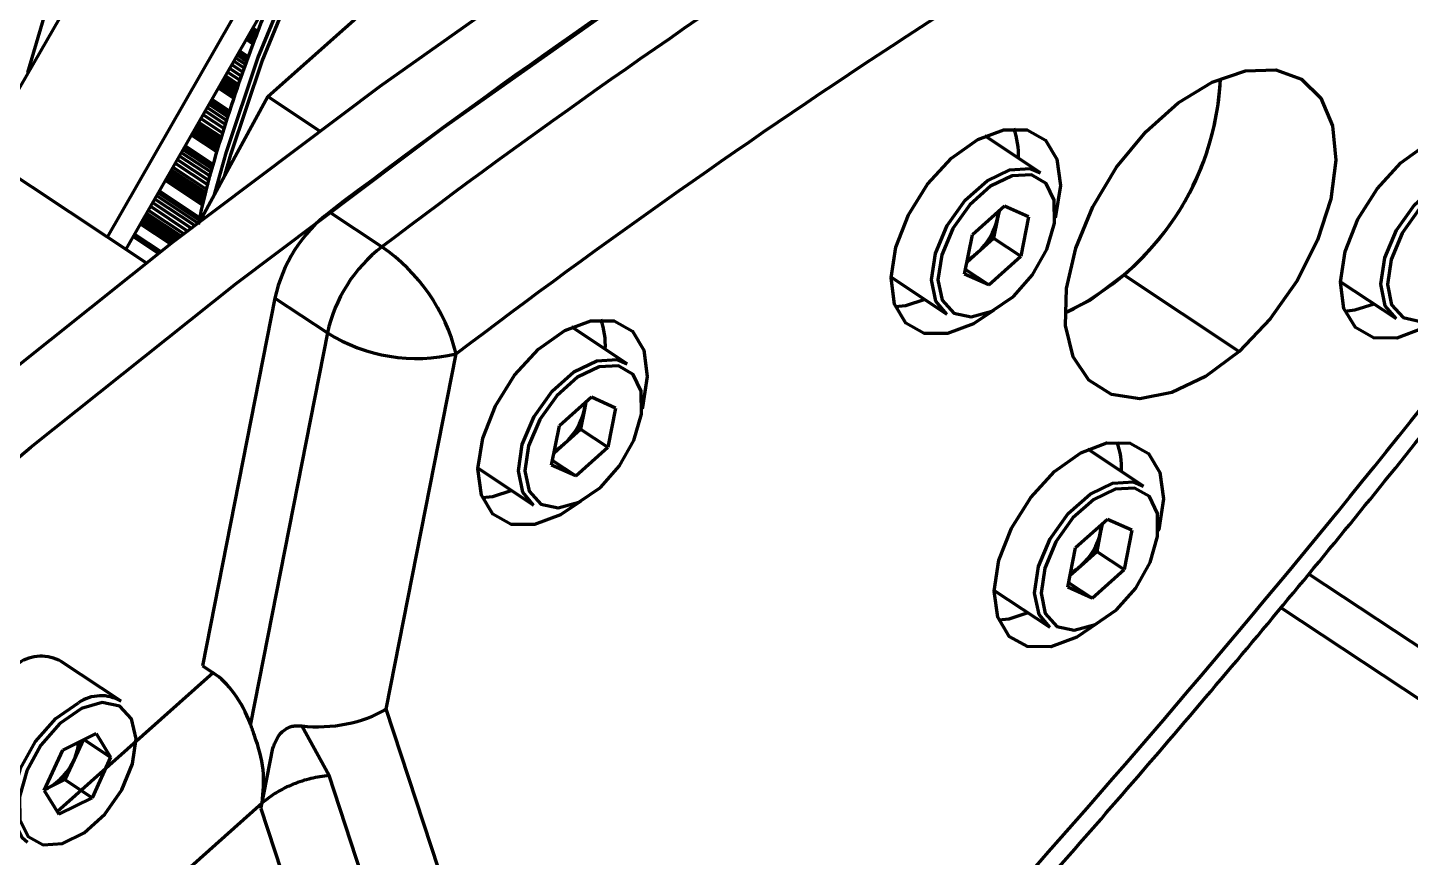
# Model space of a CAD drawing. Header units: millimetres. Extents: x -419 to 9215, y 1224 to 3301.
# Drawn here: x 373.09 to 422.93, y 1511.39 to 1541.32 of the extents above; entities that cross this region are included whole.
import ezdxf

# ---------------------------------------------------------------- set-up
doc = ezdxf.new("R2010")
doc.units = ezdxf.units.MM
doc.layers.add('0.7mm', color=7, linetype='Continuous', lineweight=70)

msp = doc.modelspace()

# ---------------------------------------------------------------- linework, layer by layer
at = {"layer": '0.7mm', "color": 7, "linetype": 'Continuous', "lineweight": 70}
for p, q in [((373.094, 1539.699), (379.32, 1560.918)), ((379.843, 1551.486), (371.419, 1536.773)), ((384.38, 1548.48), (375.957, 1533.767)), ((381.748, 1538.833), (388.361, 1544.734)), ((382.102, 1542.902), (376.62, 1533.327)), ((381.196, 1541.319), (381.394, 1541.187)), ((380.958, 1540.903), (381.208, 1540.737)), ((381, 1540.978), (381.241, 1540.818)), ((381.033, 1541.035), (381.267, 1540.88)), ((381.063, 1541.087), (381.29, 1540.937)), ((381.102, 1541.155), (381.321, 1541.01)), ((381.145, 1541.231), (381.355, 1541.092)), ((380.577, 1540.238), (380.95, 1539.991)), ((380.633, 1540.336), (380.988, 1540.101)), ((380.676, 1540.411), (381.017, 1540.185)), ((380.685, 1540.426), (381.023, 1540.202)), ((380.687, 1540.431), (381.024, 1540.208)), ((380.718, 1540.484), (381.045, 1540.267)), ((380.36, 1539.859), (380.805, 1539.564)), ((380.437, 1539.994), (380.857, 1539.716)), ((380.511, 1540.122), (380.906, 1539.86)), ((380.033, 1539.288), (380.586, 1538.921)), ((380.066, 1539.345), (380.608, 1538.986)), ((380.107, 1539.418), (380.636, 1539.068)), ((380.154, 1539.499), (380.667, 1539.159)), ((380.207, 1539.591), (380.702, 1539.263)), ((380.282, 1539.723), (380.753, 1539.411)), ((379.309, 1534.355), (381.748, 1538.833)), ((379.722, 1538.746), (380.378, 1538.311)), ((379.956, 1539.153), (380.534, 1538.769)), ((379.998, 1539.228), (380.563, 1538.853)), ((381.748, 1538.833), (383.605, 1537.603)), ((377.354, 1532.84), (368.459, 1538.735)), ((379.479, 1538.32), (380.215, 1537.832)), ((379.551, 1538.446), (380.263, 1537.974)), ((379.614, 1538.557), (380.306, 1538.099)), ((379.667, 1538.649), (380.341, 1538.202)), ((379.694, 1538.696), (380.359, 1538.255)), ((379.694, 1538.696), (380.359, 1538.255)), ((379.192, 1537.818), (380.038, 1537.258)), ((379.247, 1537.914), (380.068, 1537.37)), ((379.324, 1538.05), (380.111, 1537.528)), ((379.402, 1538.186), (380.164, 1537.682)), ((378.983, 1537.455), (379.924, 1536.832)), ((379.026, 1537.529), (379.947, 1536.918)), ((379.062, 1537.592), (379.967, 1536.992)), ((379.098, 1537.655), (379.986, 1537.066)), ((379.142, 1537.733), (380.011, 1537.157)), ((409.592, 1536.085), (407.586, 1537.414)), ((378.622, 1536.824), (379.726, 1536.092)), ((378.683, 1536.93), (379.759, 1536.217)), ((378.731, 1537.015), (379.786, 1536.316)), ((378.758, 1537.061), (379.8, 1536.37)), ((378.319, 1536.294), (379.56, 1535.472)), ((378.398, 1536.432), (379.603, 1535.634)), ((378.477, 1536.569), (379.646, 1535.794)), ((378.552, 1536.702), (379.687, 1535.949)), ((378.045, 1535.815), (379.409, 1534.911)), ((378.087, 1535.889), (379.433, 1534.997)), ((378.124, 1535.954), (379.453, 1535.074)), ((378.163, 1536.022), (379.474, 1535.153)), ((378.21, 1536.105), (379.5, 1535.25)), ((378.262, 1536.195), (379.528, 1535.355)), ((377.729, 1535.263), (379.212, 1534.28)), ((377.786, 1535.364), (379.268, 1534.382)), ((377.803, 1535.394), (379.277, 1534.417)), ((377.828, 1535.436), (379.291, 1534.467)), ((377.508, 1534.877), (378.84, 1533.994)), ((377.586, 1535.015), (378.972, 1534.096)), ((377.661, 1535.145), (379.098, 1534.193)), ((408.297, 1534.881), (407.143, 1533.852)), ((409.171, 1534.492), (408.297, 1534.881)), ((377.185, 1534.313), (378.299, 1533.575)), ((377.224, 1534.381), (378.364, 1533.626)), ((377.265, 1534.454), (378.433, 1533.679)), ((377.315, 1534.541), (378.517, 1533.744)), ((377.369, 1534.635), (378.607, 1533.814)), ((377.428, 1534.738), (378.706, 1533.891)), ((385.856, 1533.418), (383.966, 1534.671)), ((408.048, 1534.434), (407.908, 1533.725)), ((408.102, 1534.707), (408.048, 1534.434)), ((409.171, 1534.492), (408.891, 1533.073)), ((376.883, 1533.786), (377.794, 1533.183)), ((376.914, 1533.84), (377.845, 1533.223)), ((376.936, 1533.878), (377.882, 1533.251)), ((377.143, 1534.241), (378.229, 1533.521)), ((406.864, 1532.434), (407.143, 1533.852)), ((407.332, 1533.21), (407.908, 1533.725)), ((407.908, 1533.725), (408.891, 1533.073)), ((406.95, 1532.869), (407.332, 1533.21)), ((407.738, 1532.044), (408.891, 1533.073)), ((404.21, 1532.32), (406.216, 1530.991)), ((407.738, 1532.044), (406.864, 1532.434)), ((406.897, 1532.602), (407.738, 1532.044)), ((412.597, 1532.401), (416.756, 1529.645)), ((420.411, 1532.158), (422.417, 1530.828)), ((381.999, 1531.566), (379.389, 1518.303)), ((381.999, 1531.566), (383.889, 1530.313)), ((383.889, 1530.313), (381.113, 1516.204)), ((394.702, 1529.195), (392.696, 1530.524)), ((386.011, 1516.738), (388.534, 1529.559)), ((393.407, 1527.991), (392.253, 1526.962)), ((393.212, 1527.817), (393.158, 1527.544)), ((394.281, 1527.601), (393.407, 1527.991)), ((393.158, 1527.544), (393.018, 1526.834)), ((394.281, 1527.601), (394.002, 1526.183)), ((391.974, 1525.544), (392.253, 1526.962)), ((392.442, 1526.32), (393.018, 1526.834)), ((393.018, 1526.834), (394.002, 1526.183)), ((392.06, 1525.979), (392.442, 1526.32)), ((392.848, 1525.154), (394.002, 1526.183)), ((413.31, 1524.784), (411.304, 1526.114)), ((389.32, 1525.43), (391.326, 1524.101)), ((392.848, 1525.154), (391.974, 1525.544)), ((392.007, 1525.711), (392.848, 1525.154)), ((412.015, 1523.581), (410.862, 1522.552)), ((411.82, 1523.407), (411.766, 1523.133)), ((412.889, 1523.191), (412.015, 1523.581)), ((411.766, 1523.133), (411.627, 1522.424)), ((412.889, 1523.191), (412.61, 1521.772)), ((410.583, 1521.133), (410.862, 1522.552)), ((411.05, 1521.909), (411.627, 1522.424)), ((411.627, 1522.424), (412.61, 1521.772)), ((410.668, 1521.569), (411.05, 1521.909)), ((410.616, 1521.301), (411.457, 1520.744)), ((411.457, 1520.744), (412.61, 1521.772)), ((407.928, 1521.02), (409.935, 1519.69)), ((411.457, 1520.744), (410.583, 1521.133)), ((376.451, 1517.026), (374.296, 1518.454)), ((379.389, 1518.303), (379.767, 1518.053)), ((390.612, 1502.755), (386.011, 1516.738)), ((375.549, 1515.862), (374.348, 1515.264)), ((375.549, 1515.862), (376.077, 1515.002)), ((383.952, 1514.342), (382.964, 1516.135)), ((375.084, 1515.63), (374.759, 1514.924)), ((375.109, 1515.643), (376.077, 1515.002)), ((381.609, 1513.73), (381.925, 1515.336)), ((381.609, 1513.73), (381.925, 1515.336)), ((373.677, 1513.806), (374.348, 1515.264)), ((374.759, 1514.924), (374.423, 1514.195)), ((376.077, 1515.002), (375.406, 1513.544)), ((388.251, 1501.276), (383.952, 1514.342)), ((373.687, 1513.829), (373.823, 1513.896)), ((373.692, 1513.841), (373.823, 1513.896)), ((373.823, 1513.896), (374.423, 1514.195)), ((374.423, 1514.195), (375.406, 1513.544)), ((373.677, 1513.806), (374.205, 1512.946)), ((374.205, 1512.946), (375.406, 1513.544)), ((381.495, 1513.152), (381.537, 1513.363)), ((381.539, 1513.362), (381.609, 1513.73)), ((381.495, 1513.152), (385.125, 1502.12))]:
    msp.add_line(p, q, dxfattribs=at)
at = {"layer": '0.7mm', "color": 8, "linetype": 'Continuous', "lineweight": 70}
for p, q in [((419.263, 1521.62), (426.954, 1516.523)), ((426.086, 1515.214), (418.248, 1520.407)), ((379.767, 1518.053), (374.148, 1513.039)), ((346.865, 1482.426), (381.537, 1513.363))]:
    msp.add_line(p, q, dxfattribs=at)
at = {"layer": '0.7mm', "color": 8, "linetype": 'Continuous', "lineweight": 70, "flags": 128}
msp.add_lwpolyline([(379.823, 1535.298), (380.254, 1536.843), (381.385, 1540.216), (382.775, 1543.595), (384.409, 1546.943), (386.268, 1550.223), (388.333, 1553.4), (390.58, 1556.437), (392.985, 1559.303), (395.522, 1561.966), (398.162, 1564.396), (400.878, 1566.566), (403.639, 1568.454), (406.414, 1570.039), (409.175, 1571.303), (411.889, 1572.231), (414.528, 1572.815), (417.063, 1573.048), (417.739, 1573.05)], dxfattribs=at)
at = {"layer": '0.7mm', "color": 7, "linetype": 'Continuous', "lineweight": 70, "flags": 128}
for points in [[(380.176, 1535.948), (380.405, 1536.743), (381.536, 1540.116), (382.927, 1543.495), (384.56, 1546.843), (386.419, 1550.123), (388.484, 1553.299), (390.731, 1556.337), (393.136, 1559.203), (395.673, 1561.865), (398.314, 1564.295), (401.029, 1566.466), (403.79, 1568.354), (406.566, 1569.939), (409.326, 1571.202), (412.04, 1572.131), (414.679, 1572.715), (417.214, 1572.947), (419.617, 1572.826), (421.861, 1572.352), (423.922, 1571.531)], [(308.908, 1463.007), (315.247, 1471.073), (321.751, 1478.95), (328.408, 1486.622), (335.208, 1494.079), (342.138, 1501.307), (349.186, 1508.293), (356.342, 1515.027), (363.593, 1521.496), (370.926, 1527.69), (378.329, 1533.599), (385.791, 1539.212), (393.297, 1544.52), (400.836, 1549.513), (408.394, 1554.185), (415.96, 1558.525)], [(317.761, 1469.874), (324.02, 1477.446), (330.677, 1485.119), (337.476, 1492.575), (344.406, 1499.803), (351.455, 1506.79), (358.611, 1513.523), (365.861, 1519.993), (373.195, 1526.187), (380.598, 1532.096), (388.059, 1537.708), (395.566, 1543.016), (403.104, 1548.01), (410.663, 1552.681), (418.228, 1557.022)], [(416.756, 1529.645), (415.548, 1528.739), (414.329, 1528.157), (413.174, 1527.934), (412.157, 1528.085), (411.341, 1528.601), (410.778, 1529.448), (410.502, 1530.574), (410.533, 1531.908), (410.866, 1533.365), (411.482, 1534.856), (412.342, 1536.285), (413.392, 1537.563), (414.565, 1538.61), (415.789, 1539.36), (416.985, 1539.766), (418.08, 1539.802), (419.004, 1539.466), (419.699, 1538.779), (420.121, 1537.785), (420.245, 1536.545), (420.061, 1535.138), (419.583, 1533.652), (418.839, 1532.181), (417.877, 1530.817), (416.756, 1529.645)], [(406.39, 1536.612), (407.336, 1537.289), (408.276, 1537.641), (409.116, 1537.633), (409.774, 1537.265), (410.187, 1536.574), (410.313, 1535.628), (410.14, 1534.519), (410.126, 1534.467)], [(422.591, 1536.45), (423.538, 1537.127), (424.477, 1537.478), (425.317, 1537.47), (425.976, 1537.102), (426.388, 1536.412), (426.514, 1535.465), (426.342, 1534.356), (426.327, 1534.304)], [(407.915, 1531.13), (407.186, 1530.638), (406.247, 1530.287), (405.407, 1530.295), (404.748, 1530.663), (404.336, 1531.353), (404.209, 1532.3), (404.382, 1533.409), (404.836, 1534.572), (405.528, 1535.676), (406.39, 1536.612)], [(424.116, 1530.967), (423.387, 1530.476), (422.448, 1530.124), (421.608, 1530.132), (420.949, 1530.5), (420.537, 1531.191), (420.411, 1532.137), (420.583, 1533.246), (421.038, 1534.41), (421.73, 1535.513), (422.591, 1536.45)], [(406.216, 1530.991), (405.827, 1531.452), (405.665, 1532.228), (405.807, 1533.181), (406.231, 1534.181), (406.882, 1535.095), (407.67, 1535.799), (408.49, 1536.197), (409.231, 1536.236), (409.592, 1536.085)], [(408.622, 1531.626), (409.314, 1532.404), (409.831, 1533.325), (410.103, 1534.264), (410.093, 1535.095), (409.803, 1535.706), (409.272, 1536.014), (408.572, 1535.977), (407.796, 1535.6), (407.051, 1534.935), (406.436, 1534.071), (406.035, 1533.125), (405.901, 1532.224), (406.053, 1531.491), (406.471, 1531.024), (407.097, 1530.886), (407.848, 1531.096), (408.622, 1531.626)], [(422.417, 1530.828), (422.028, 1531.29), (421.867, 1532.065), (422.008, 1533.018), (422.432, 1534.019), (423.083, 1534.933), (423.871, 1535.636), (424.691, 1536.034), (425.432, 1536.073), (425.793, 1535.922)], [(424.823, 1531.464), (425.515, 1532.241), (426.032, 1533.162), (426.304, 1534.102), (426.294, 1534.933), (426.004, 1535.543), (425.473, 1535.851), (424.773, 1535.814), (423.998, 1535.438), (423.252, 1534.773), (422.637, 1533.909), (422.236, 1532.962), (422.102, 1532.062), (422.255, 1531.328), (422.672, 1530.861), (423.299, 1530.724), (424.049, 1530.934), (424.823, 1531.464)], [(408.048, 1534.434), (408.071, 1534.591), (408.076, 1534.684)], [(410.478, 1531.029), (411.389, 1531.495), (412.597, 1532.401)], [(405.424, 1531.515), (404.734, 1531.289), (404.373, 1531.248)], [(421.626, 1531.353), (420.935, 1531.126), (420.575, 1531.085)], [(391.5, 1529.722), (392.447, 1530.399), (393.386, 1530.751), (394.226, 1530.742), (394.884, 1530.375), (395.297, 1529.684), (395.423, 1528.738), (395.25, 1527.629), (395.236, 1527.576)], [(393.025, 1524.24), (392.296, 1523.748), (391.357, 1523.397), (390.517, 1523.405), (389.858, 1523.773), (389.446, 1524.463), (389.319, 1525.409), (389.492, 1526.519), (389.947, 1527.682), (390.638, 1528.786), (391.5, 1529.722)], [(391.326, 1524.101), (390.937, 1524.562), (390.776, 1525.338), (390.917, 1526.291), (391.341, 1527.291), (391.992, 1528.205), (392.78, 1528.909), (393.6, 1529.307), (394.341, 1529.346), (394.702, 1529.195)], [(393.732, 1524.736), (394.424, 1525.514), (394.941, 1526.435), (395.213, 1527.374), (395.203, 1528.205), (394.913, 1528.816), (394.382, 1529.124), (393.682, 1529.087), (392.906, 1528.71), (392.161, 1528.045), (391.546, 1527.181), (391.145, 1526.235), (391.011, 1525.334), (391.163, 1524.601), (391.581, 1524.134), (392.207, 1523.996), (392.958, 1524.206), (393.732, 1524.736)], [(393.158, 1527.544), (393.181, 1527.701), (393.186, 1527.794)], [(410.108, 1525.312), (411.055, 1525.989), (411.994, 1526.34), (412.834, 1526.332), (413.493, 1525.964), (413.905, 1525.274), (414.031, 1524.327), (413.859, 1523.218), (413.844, 1523.166)], [(411.633, 1519.829), (410.904, 1519.337), (409.965, 1518.986), (409.125, 1518.994), (408.466, 1519.362), (408.054, 1520.053), (407.928, 1520.999), (408.1, 1522.108), (408.555, 1523.271), (409.247, 1524.375), (410.108, 1525.312)], [(409.935, 1519.69), (409.545, 1520.152), (409.384, 1520.927), (409.525, 1521.88), (409.95, 1522.881), (410.6, 1523.795), (411.388, 1524.498), (412.208, 1524.896), (412.949, 1524.935), (413.31, 1524.784)], [(390.534, 1524.625), (389.844, 1524.399), (389.483, 1524.358)], [(412.34, 1520.326), (413.032, 1521.103), (413.549, 1522.024), (413.821, 1522.964), (413.811, 1523.795), (413.522, 1524.405), (412.99, 1524.713), (412.29, 1524.676), (411.515, 1524.3), (410.769, 1523.635), (410.154, 1522.771), (409.753, 1521.824), (409.619, 1520.924), (409.772, 1520.19), (410.189, 1519.723), (410.816, 1519.586), (411.566, 1519.796), (412.34, 1520.326)], [(411.766, 1523.133), (411.789, 1523.291), (411.794, 1523.384)], [(409.143, 1520.215), (408.453, 1519.988), (408.092, 1519.947)], [(373.076, 1511.932), (372.889, 1512.091), (372.573, 1512.728), (372.554, 1513.602), (372.833, 1514.594), (373.372, 1515.57), (374.1, 1516.399), (374.917, 1516.969)], [(375.022, 1516.758), (374.25, 1516.219), (373.562, 1515.435), (373.051, 1514.512), (372.788, 1513.574), (372.806, 1512.748), (373.105, 1512.146), (373.642, 1511.849), (374.346, 1511.897), (375.122, 1512.283), (375.865, 1512.956), (376.475, 1513.824), (376.868, 1514.771), (376.993, 1515.668), (376.832, 1516.395), (376.407, 1516.852), (375.775, 1516.979), (375.022, 1516.758)]]:
    msp.add_lwpolyline(points, dxfattribs=at)
at = {"layer": '0.7mm', "color": 7, "linetype": 'Continuous', "lineweight": 70}
for centre, radius, start, end in [((558.29, 1304.88), 288.432, 119.05166, 127.18478), ((560.181, 1303.627), 288.432, 119.05166, 127.18478), ((560.885, 1302.321), 285.205, 119.19964, 127.17908), ((406.208, 1539.949), 9.889, 295.5801, 357.3572), ((406.251, 1539.928), 9.845, 310.1325, 357.4659), ((406.019, 1536.734), 2.784, 357.429, 19.8949), ((387.268, 1530.404), 5.396, 127.7372, 167.5633), ((405.789, 1534.935), 2.314, 311.8249, 347.5026), ((389.159, 1529.151), 5.396, 127.7372, 167.5633), ((382.07, 1527.933), 6.664, 14.1152, 55.3848), ((103.072, 1782.74), 409.463, 316.18087, 322.4495), ((406.194, 1534.461), 1.691, 297.2026, 312.276), ((391.129, 1529.844), 2.784, 357.429, 19.8949), ((387.108, 1535.455), 6.067, 237.9587, 283.5925), ((390.899, 1528.044), 2.314, 311.8249, 347.5026), ((391.304, 1527.571), 1.691, 297.2026, 312.276), ((409.738, 1525.434), 2.784, 357.429, 19.8949), ((409.507, 1523.634), 2.314, 311.8249, 347.5026), ((409.913, 1523.161), 1.691, 297.2026, 312.276), ((373.574, 1517.211), 1.438, 59.8605, 124.3944), ((375.729, 1515.783), 1.438, 59.8605, 124.3944), ((373.078, 1515.727), 1.862, 334.4832, 354.7137), ((372.761, 1515.804), 2.183, 299.1106, 336.2434)]:
    msp.add_arc(centre, radius, start, end, dxfattribs=at)
for centre, major_axis, ratio, start_param, end_param in [((379.113, 1514.728), (-0.566, 3.631), 0.631272, 5.030712, 5.76044), ((383.742, 1518.242), (3.394, 0.21), 0.627046, 4.442247, 5.405113)]:
    msp.add_ellipse(centre, major_axis=major_axis, ratio=ratio, start_param=start_param, end_param=end_param, dxfattribs=at)
for points, knots in [([(417.43, 1573.106), (417.078, 1573.121), (415.952, 1573.168), (413.936, 1572.909), (411.414, 1572.347), (408.866, 1571.471), (407.042, 1570.653), (405.628, 1569.936), (404.169, 1569.144), (401.952, 1567.759), (399.351, 1565.854), (396.807, 1563.707), (394.343, 1561.338), (391.982, 1558.771), (389.747, 1556.03), (387.659, 1553.143), (385.738, 1550.137), (384.002, 1547.04), (382.47, 1543.883), (381.147, 1540.694), (380.083, 1537.512), (379.449, 1535.343), (379.244, 1534.266), (379.235, 1534.219)], [0, 0, 0, 0, 0.02491, 0.079686, 0.134734, 0.189962, 0.242457, 0.2499, 0.279073, 0.334414, 0.389741, 0.445039, 0.50031, 0.555558, 0.610787, 0.666007, 0.721224, 0.776445, 0.831676, 0.886926, 0.942201, 0.99751, 1, 1, 1, 1]), ([(398.646, 1498.427), (399.752, 1499.586), (402.955, 1502.943), (408.174, 1508.646), (414.258, 1515.587), (420.213, 1522.704), (424.896, 1528.542), (427.577, 1532.019), (428.356, 1533.03)], [0, 0, 0, 0, 0.106732, 0.309306, 0.511874, 0.714429, 0.916974, 1, 1, 1, 1]), ([(381.537, 1513.363), (381.575, 1513.753), (381.651, 1514.536), (381.365, 1515.522), (381.164, 1516.067), (381.113, 1516.204)], [0, 0, 0, 0, 0.427909, 0.856479, 1, 1, 1, 1]), ([(381.925, 1515.336), (381.979, 1515.471), (382.077, 1515.715), (382.311, 1515.993), (382.564, 1516.117), (382.787, 1516.147), (382.904, 1516.139), (382.964, 1516.135)], [0, 0, 0, 0, 0.310461, 0.563634, 0.78193, 0.888862, 1, 1, 1, 1]), ([(381.495, 1513.152), (381.503, 1513.191), (381.517, 1513.261), (381.532, 1513.331), (381.539, 1513.362)], [0, 0, 0, 0, 0.557015, 1, 1, 1, 1])]:
    msp.add_open_spline(points, degree=3, knots=knots, dxfattribs=at)
msp.add_open_spline([(383.952, 1514.342), (383.733, 1514.313), (383.295, 1514.257), (382.655, 1514.044), (382.051, 1513.752), (381.71, 1513.492), (381.539, 1513.362)], degree=3, dxfattribs=at)

doc.saveas('drawing.dxf')
